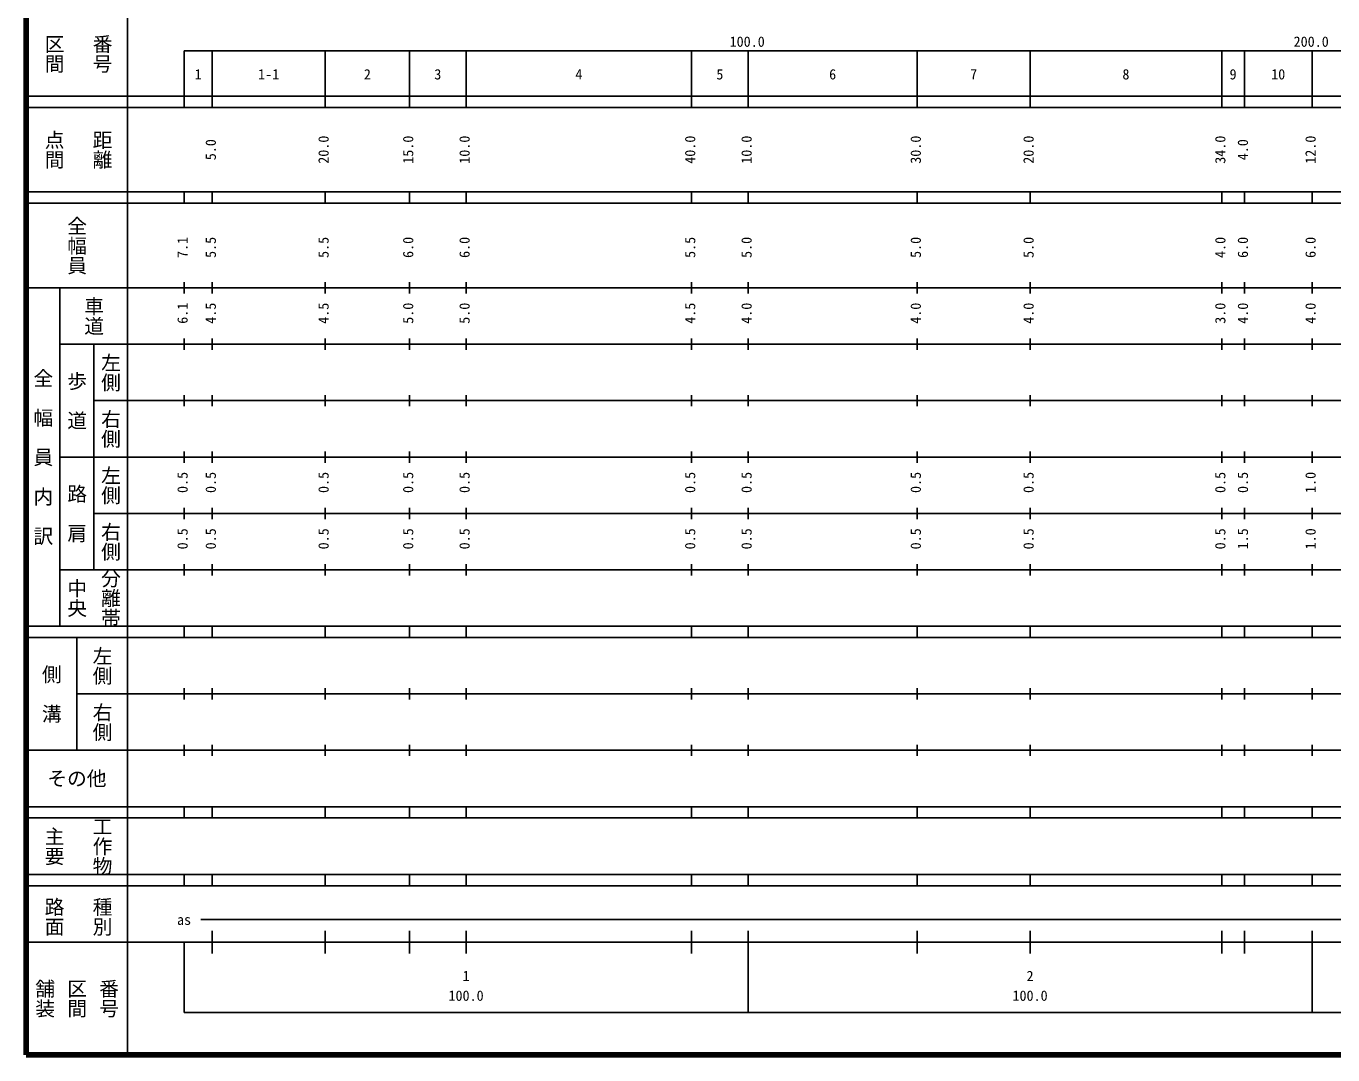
# Model space of a CAD drawing. Units: millimetres on the paper, enlarged 1000 times. Extents: x 40000 to 680000, y 20000 to 380000.
# Drawn here: x 40000 to 271689, y 20000 to 202409 of the extents above; entities that cross this region are included whole.
import ezdxf
from ezdxf.enums import TextEntityAlignment as Align

# ---------------------------------------------------------------- set-up
doc = ezdxf.new("R2010")
doc.units = ezdxf.units.MM
doc.header["$LTSCALE"] = 1000
doc.layers.add('M-TTL', color=2, linetype='Continuous', lineweight=140)
doc.layers.add('M-TTL-BAND', color=7, linetype='Continuous', lineweight=25)
doc.styles.add('@ＭＳ ゴシック', font='')
doc.styles.add('ＭＳ ゴシック', font='')
doc.styles.get('@ＭＳ ゴシック').set_extended_font_data('@MS Gothic')
doc.styles.get('ＭＳ ゴシック').set_extended_font_data('MS Gothic')

msp = doc.modelspace()

# ---------------------------------------------------------------- linework, layer by layer
at = {"layer": 'M-TTL'}
for p, q in [((40000, 380000), (40000, 20000)), ((40000, 20000), (680000, 20000))]:
    msp.add_line(p, q, dxfattribs=at)
at = {"layer": 'M-TTL-BAND'}
for p, q in [((58000, 370000), (58000, 20000)), ((68000, 198000), (579000, 198000)), ((68000, 198000), (68000, 188000)), ((73000, 188000), (73000, 198000)), ((93000, 188000), (93000, 198000)), ((108000, 188000), (108000, 198000)), ((118000, 188000), (118000, 198000)), ((158000, 188000), (158000, 198000)), ((168000, 188000), (168000, 198000)), ((198000, 188000), (198000, 198000)), ((218000, 188000), (218000, 198000)), ((252000, 188000), (252000, 198000)), ((256000, 188000), (256000, 198000)), ((268000, 188000), (268000, 198000)), ((40000, 190000), (579000, 190000)), ((40000, 188000), (579000, 188000)), ((40000, 173000), (579000, 173000)), ((68000, 171000), (68000, 173000)), ((73000, 171000), (73000, 173000)), ((93000, 171000), (93000, 173000)), ((108000, 171000), (108000, 173000)), ((118000, 171000), (118000, 173000)), ((158000, 171000), (158000, 173000)), ((168000, 171000), (168000, 173000)), ((198000, 171000), (198000, 173000)), ((218000, 171000), (218000, 173000)), ((252000, 171000), (252000, 173000)), ((256000, 171000), (256000, 173000)), ((268000, 171000), (268000, 173000)), ((40000, 171000), (579000, 171000)), ((40000, 156000), (579000, 156000)), ((46000, 96000), (46000, 156000)), ((68000, 155000), (68000, 157000)), ((73000, 155000), (73000, 157000)), ((93000, 155000), (93000, 157000)), ((108000, 155000), (108000, 157000)), ((118000, 155000), (118000, 157000)), ((158000, 155000), (158000, 157000)), ((168000, 155000), (168000, 157000)), ((198000, 155000), (198000, 157000)), ((218000, 155000), (218000, 157000)), ((252000, 155000), (252000, 157000)), ((256000, 155000), (256000, 157000)), ((268000, 155000), (268000, 157000)), ((46000, 146000), (579000, 146000)), ((52000, 146000), (52000, 106000)), ((68000, 145000), (68000, 147000)), ((73000, 145000), (73000, 147000)), ((93000, 145000), (93000, 147000)), ((108000, 145000), (108000, 147000)), ((118000, 145000), (118000, 147000)), ((158000, 145000), (158000, 147000)), ((168000, 145000), (168000, 147000)), ((198000, 145000), (198000, 147000)), ((218000, 145000), (218000, 147000)), ((252000, 145000), (252000, 147000)), ((256000, 145000), (256000, 147000)), ((268000, 145000), (268000, 147000)), ((68000, 135000), (68000, 137000)), ((73000, 135000), (73000, 137000)), ((93000, 135000), (93000, 137000)), ((108000, 135000), (108000, 137000)), ((118000, 135000), (118000, 137000)), ((158000, 135000), (158000, 137000)), ((168000, 135000), (168000, 137000)), ((198000, 135000), (198000, 137000)), ((218000, 135000), (218000, 137000)), ((252000, 135000), (252000, 137000)), ((256000, 135000), (256000, 137000)), ((268000, 135000), (268000, 137000)), ((52000, 136000), (579000, 136000)), ((46000, 126000), (579000, 126000)), ((68000, 125000), (68000, 127000)), ((73000, 125000), (73000, 127000)), ((93000, 125000), (93000, 127000)), ((108000, 125000), (108000, 127000)), ((118000, 125000), (118000, 127000)), ((158000, 125000), (158000, 127000)), ((168000, 125000), (168000, 127000)), ((198000, 125000), (198000, 127000)), ((218000, 125000), (218000, 127000)), ((252000, 125000), (252000, 127000)), ((256000, 125000), (256000, 127000)), ((268000, 125000), (268000, 127000)), ((52000, 116000), (579000, 116000)), ((68000, 115000), (68000, 117000)), ((73000, 115000), (73000, 117000)), ((93000, 115000), (93000, 117000)), ((108000, 115000), (108000, 117000)), ((118000, 115000), (118000, 117000)), ((158000, 115000), (158000, 117000)), ((168000, 115000), (168000, 117000)), ((198000, 115000), (198000, 117000)), ((218000, 115000), (218000, 117000)), ((252000, 115000), (252000, 117000)), ((256000, 115000), (256000, 117000)), ((268000, 115000), (268000, 117000)), ((68000, 105000), (68000, 107000)), ((73000, 105000), (73000, 107000)), ((93000, 105000), (93000, 107000)), ((108000, 105000), (108000, 107000)), ((118000, 105000), (118000, 107000)), ((158000, 105000), (158000, 107000)), ((168000, 105000), (168000, 107000)), ((198000, 105000), (198000, 107000)), ((218000, 105000), (218000, 107000)), ((252000, 105000), (252000, 107000)), ((256000, 105000), (256000, 107000)), ((268000, 105000), (268000, 107000)), ((46000, 106000), (579000, 106000)), ((40000, 96000), (579000, 96000)), ((68000, 94000), (68000, 96000)), ((73000, 94000), (73000, 96000)), ((93000, 94000), (93000, 96000)), ((108000, 94000), (108000, 96000)), ((118000, 94000), (118000, 96000)), ((158000, 94000), (158000, 96000)), ((168000, 94000), (168000, 96000)), ((198000, 94000), (198000, 96000)), ((218000, 94000), (218000, 96000)), ((252000, 94000), (252000, 96000)), ((256000, 94000), (256000, 96000)), ((268000, 94000), (268000, 96000)), ((40000, 94000), (579000, 94000)), ((49000, 94000), (49000, 74000)), ((49000, 84000), (579000, 84000)), ((68000, 83000), (68000, 85000)), ((73000, 83000), (73000, 85000)), ((93000, 83000), (93000, 85000)), ((108000, 83000), (108000, 85000)), ((118000, 83000), (118000, 85000)), ((158000, 83000), (158000, 85000)), ((168000, 83000), (168000, 85000)), ((198000, 83000), (198000, 85000)), ((218000, 83000), (218000, 85000)), ((252000, 83000), (252000, 85000)), ((256000, 83000), (256000, 85000)), ((268000, 83000), (268000, 85000)), ((68000, 73000), (68000, 75000)), ((73000, 73000), (73000, 75000)), ((93000, 73000), (93000, 75000)), ((108000, 73000), (108000, 75000)), ((118000, 73000), (118000, 75000)), ((158000, 73000), (158000, 75000)), ((168000, 73000), (168000, 75000)), ((198000, 73000), (198000, 75000)), ((218000, 73000), (218000, 75000)), ((252000, 73000), (252000, 75000)), ((256000, 73000), (256000, 75000)), ((268000, 73000), (268000, 75000)), ((40000, 74000), (579000, 74000)), ((40000, 64000), (579000, 64000)), ((68000, 62000), (68000, 64000)), ((73000, 62000), (73000, 64000)), ((93000, 62000), (93000, 64000)), ((108000, 62000), (108000, 64000)), ((118000, 62000), (118000, 64000)), ((158000, 62000), (158000, 64000)), ((168000, 62000), (168000, 64000)), ((198000, 62000), (198000, 64000)), ((218000, 62000), (218000, 64000)), ((252000, 62000), (252000, 64000)), ((256000, 62000), (256000, 64000)), ((268000, 62000), (268000, 64000)), ((40000, 62000), (579000, 62000)), ((40000, 52000), (579000, 52000)), ((68000, 50000), (68000, 52000)), ((73000, 50000), (73000, 52000)), ((93000, 50000), (93000, 52000)), ((108000, 50000), (108000, 52000)), ((118000, 50000), (118000, 52000)), ((158000, 50000), (158000, 52000)), ((168000, 50000), (168000, 52000)), ((198000, 50000), (198000, 52000)), ((218000, 50000), (218000, 52000)), ((252000, 50000), (252000, 52000)), ((256000, 50000), (256000, 52000)), ((268000, 50000), (268000, 52000)), ((40000, 50000), (579000, 50000)), ((71000, 44000), (565000, 44000)), ((73000, 38000), (73000, 42000)), ((93000, 38000), (93000, 42000)), ((108000, 38000), (108000, 42000)), ((118000, 38000), (118000, 42000)), ((158000, 38000), (158000, 42000)), ((168000, 27500), (168000, 42000)), ((198000, 38000), (198000, 42000)), ((218000, 38000), (218000, 42000)), ((252000, 38000), (252000, 42000)), ((256000, 38000), (256000, 42000)), ((268000, 27500), (268000, 42000)), ((40000, 40000), (579000, 40000)), ((68000, 40000), (68000, 27500)), ((68000, 27500), (579000, 27500))]:
    msp.add_line(p, q, dxfattribs=at)

# ---------------------------------------------------------------- texts
at = {"layer": 'M-TTL-BAND', "style": '@ＭＳ ゴシック'}
for s, p in [('区間', (45000, 197500)), ('番号', (53500, 197500)), ('点間', (45000, 180500)), ('距離', (53500, 180500)), ('全幅員', (49000, 163500)), ('車道', (52000, 151000)), ('左側', (55000, 141000)), ('全\u3000幅\u3000員\u3000内\u3000訳', (43000, 126000)), ('歩\u3000道', (49000, 136000)), ('右側', (55000, 131000)), ('左側', (55000, 121000)), ('路\u3000肩', (49000, 116000)), ('右側', (55000, 111000)), ('中央', (49000, 101000)), ('分離帯', (55000, 101000)), ('左側', (53500, 89000)), ('側\u3000溝', (44500, 84000)), ('右側', (53500, 79000)), ('主要', (45000, 57000)), ('工作物', (53500, 57000)), ('路面', (45000, 44500)), ('種別', (53500, 44500)), ('舗装', (43333, 30000)), ('区間', (49000, 30000)), ('番号', (54667, 30000))]:
    msp.add_text(s, height=2566, rotation=270, dxfattribs=at).set_placement(p, align=Align.MIDDLE_CENTER)
at = {"layer": 'M-TTL-BAND', "style": 'ＭＳ ゴシック'}
for s, p in [('100.0', (167844, 198195)), ('200.0', (267844, 198195)), ('1', (70500, 192405)), ('1-1', (83000, 192405)), ('2', (100500, 192405)), ('3', (113000, 192405)), ('4', (138000, 192405)), ('5', (163000, 192405)), ('6', (183000, 192405)), ('7', (208000, 192405)), ('8', (235000, 192405)), ('9', (254000, 192405)), ('10', (262000, 192405)), ('as', (68000, 42500)), ('1', (118000, 32523)), ('2', (218000, 32523)), ('100.0', (118000, 29033)), ('100.0', (218000, 29033))]:
    msp.add_text(s, height=1833, dxfattribs=at).set_placement(p, align=Align.BOTTOM_CENTER)
for s, p in [('5.0', (74189, 180500)), ('20.0', (94189, 180500)), ('15.0', (109189, 180500)), ('10.0', (119189, 180500)), ('40.0', (159189, 180500)), ('10.0', (169189, 180500)), ('30.0', (199189, 180500)), ('20.0', (219189, 180500)), ('34.0', (253189, 180500)), ('4.0', (257189, 180500)), ('12.0', (269189, 180500)), ('7.1', (69189, 163174)), ('5.5', (74189, 163174)), ('5.5', (94189, 163174)), ('6.0', (109189, 163174)), ('6.0', (119189, 163174)), ('5.5', (159189, 163174)), ('5.0', (169189, 163174)), ('5.0', (199189, 163174)), ('5.0', (219189, 163174)), ('4.0', (253189, 163174)), ('6.0', (257189, 163174)), ('6.0', (269189, 163174)), ('6.1', (69189, 151500)), ('4.5', (74189, 151500)), ('4.5', (94189, 151500)), ('5.0', (109189, 151500)), ('5.0', (119189, 151500)), ('4.5', (159189, 151500)), ('4.0', (169189, 151500)), ('4.0', (199189, 151500)), ('4.0', (219189, 151500)), ('3.0', (253189, 151500)), ('4.0', (257189, 151500)), ('4.0', (269189, 151500)), ('0.5', (69189, 121500)), ('0.5', (74189, 121500)), ('0.5', (94189, 121500)), ('0.5', (109189, 121500)), ('0.5', (119189, 121500)), ('0.5', (159189, 121500)), ('0.5', (169189, 121500)), ('0.5', (199189, 121500)), ('0.5', (219189, 121500)), ('0.5', (253189, 121500)), ('0.5', (257189, 121500)), ('1.0', (269189, 121500)), ('0.5', (69189, 111500)), ('0.5', (74189, 111500)), ('0.5', (94189, 111500)), ('0.5', (109189, 111500)), ('0.5', (119189, 111500)), ('0.5', (159189, 111500)), ('0.5', (169189, 111500)), ('0.5', (199189, 111500)), ('0.5', (219189, 111500)), ('0.5', (253189, 111500)), ('1.5', (257189, 111500)), ('1.0', (269189, 111500))]:
    msp.add_text(s, height=1833, rotation=90, dxfattribs=at).set_placement(p, align=Align.BOTTOM_CENTER)
msp.add_text('その他', height=2566, dxfattribs=at).set_placement((49000, 69000), align=Align.MIDDLE_CENTER)

doc.saveas('drawing.dxf')
